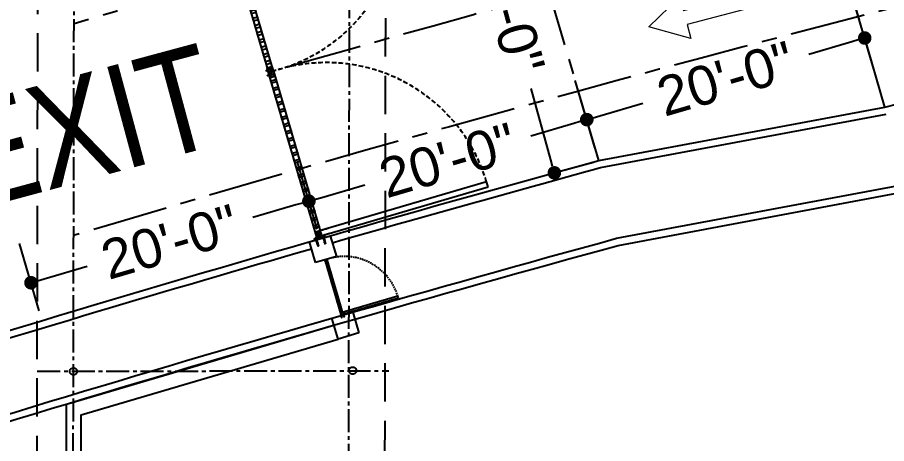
# Model space of a CAD drawing. Header units: inches. Extents: x -48022 to 80112, y -8164 to 5118.
# Drawn here: x 55471 to 56191, y -613 to -260 of the extents above; entities that cross this region are included whole.
import ezdxf

# ---------------------------------------------------------------- set-up
doc = ezdxf.new("R2010")
doc.units = ezdxf.units.IN
doc.header["$LTSCALE"] = 10
doc.header["$PDMODE"] = 32
for name, pattern in [('Amconstr', [9999, 9999, 0]), ('CENTER', [2, 1.25, -0.25, 0.25, -0.25]), ('CENTER2', [28.575, 19.05, -3.175, 3.175, -3.175]), ('HIDDEN', [9.525, 6.35, -3.175]), ('HIDDEN2', [0.1875, 0.125, -0.0625])]:
    doc.linetypes.add(name, pattern=pattern)
for name, color, linetype in [('03--GRID', 8, 'CENTER2'), ('1_DIM', 1, 'Continuous'), ('1_TEXT', 3, 'Continuous'), ('CKS_PROPERTY LINE', 5, 'Continuous'), ('F--BLOCKWALL-3', 4, 'Continuous'), ('MS GATE', 1, 'Continuous'), ('PLOT LINE', 3, 'Continuous'), ('ROAD CL', 251, 'CENTER'), ('roads & footpath', 161, 'Continuous')]:
    doc.layers.add(name, color=color, linetype=linetype)
doc.layers.add('07--DIM-3', color=3, linetype='Continuous', lineweight=35)
doc.layers.add('1_CAR', color=1, linetype='Continuous', lineweight=0)
doc.styles.add('ARC_IMP 001 1_1', font='ARIALN.TTF', dxfattribs={"height": 0.078125})
doc.styles.get("Standard").update_dxf_attribs({"font": 'sanss___.ttf'})
doc.styles.add('TIME NEW', font='times.ttf')
doc.dimstyles.new('Copy of Dim 1-32', dxfattribs={"dimtxt": 120, "dimasz": 96, "dimexe": 96, "dimexo": 96, "dimgap": 24, "dimtad": 1, "dimdec": 0, "dimzin": 3, "dimdsep": 46, "dimlunit": 4, "dimtxsty": 'TIME NEW', "dimblk": 'ARCHTICK', "dimcen": 24, "dimdle": 96, "dimclrd": 1, "dimclre": 1, "dimclrt": 3, "dimadec": 0, "dimazin": 0, "dimtfac": 1, "dimtdec": 0, "dimtofl": 0, "dimtmove": 0, "dimatfit": 3, "dimfxl": 0, "dimtolj": 1, "dimtzin": 0, "dimarcsym": 0})
doc.dimstyles.new('STANDARD_WS', dxfattribs={"dimscale": 180, "dimtxt": 0.18, "dimasz": 0.0625, "dimexe": 0.1875, "dimexo": 0.0625, "dimgap": 0.09375, "dimtad": 0, "dimdec": 0, "dimzin": 3, "dimdsep": 46, "dimlunit": 4, "dimtxsty": 'Standard', "dimblk": 'DOT', "dimcen": 0.09375, "dimadec": 3, "dimazin": 0, "dimtfac": 1, "dimtdec": 0, "dimtofl": 0, "dimtmove": 1, "dimatfit": 3, "dimldrblk": 'CLOSED', "dimfxl": 0, "dimfrac": 2, "dimtolj": 1, "dimtzin": 3, "dimarcsym": 0})

# ---------------------------------------------------------------- blocks, each defined once
blk = doc.blocks.new('_ArchTick')
at = {"color": 0, "const_width": 0.15}
blk.add_lwpolyline([(-0.5, -0.5), (0.5, 0.5)], dxfattribs=at)
blk = doc.blocks.new('*D18')
at = {"layer": '07--DIM-3', "color": 1, "linetype": 'Amconstr', "lineweight": -2, "transparency": 16777216}
for p, q in [((54492.95, 2635.08), (54483.29, -2985.51)), ((55421.19, 2537.49), (54396.78, 2539.25)), ((55411.86, -2891.1), (54387.45, -2889.34))]:
    blk.add_line(p, q, dxfattribs=at)
at = {"layer": 'Defpoints', "color": 0, "linetype": 'Amconstr', "transparency": 16777216}
for p in [(55517.19, 2537.32), (54483.45, -2889.51), (55507.85, -2891.27)]:
    blk.add_point(p, dxfattribs=at)
at = {"layer": '07--DIM-3', "color": 1, "linetype": 'Amconstr', "lineweight": -2, "transparency": 16777216, "xscale": 96, "yscale": 96, "zscale": 96}
for p, rotation in [((54492.78, 2539.08), 89.9015060500489), ((54483.45, -2889.51), 269.9015060500489)]:
    blk.add_blockref('_ArchTick', p, dxfattribs=dict(at, rotation=rotation))
at = {"layer": '07--DIM-3', "color": 3, "linetype": 'Amconstr', "lineweight": 25, "transparency": 16777216, "insert": (54403.08, -175.07), "char_height": 120, "attachment_point": 5, "rotation": 89.90151, "style": 'TIME NEW'}
blk.add_mtext('\\A1;452\'-5"', dxfattribs=at)
blk = doc.blocks.new('admin enlclave road')
at = {"layer": 'CKS_PROPERTY LINE'}
blk.add_arc((-54496.701, -13976.771), 99369.167, 4.94325889, 5.02077027, dxfattribs=at)
blk.add_arc((-54496.701, -13976.771), 99369.167, 4.94325889, 5.02077027, dxfattribs=at)
blk = doc.blocks.new('A$C20319cff')
at = {"layer": 'MS GATE'}
for p, q in [((5.18, 145.57), (6.24, 145.57)), ((147.12, 149.07), (147.16, 148.95)), ((147.16, 148.95), (147.12, 148.81))]:
    blk.add_line(p, q, dxfattribs=at)
for points in [[(1.28, 148.95), (0, 148.95), (0, 148.95)], [(0, 148.95), (0, 148.43), (0, 148.43)], [(1.28, 148.43), (0, 148.43), (0, 148.43)], [(1.28, 149.14), (1.28, 148.79), (1.28, 148.79)], [(2.29, 149.05), (1.28, 149.14), (1.28, 149.14)], [(1.28, 148.59), (2.29, 148.68), (1.28, 148.79)], [(1.28, 148.59), (1.28, 148.21), (2.29, 148.31)], [(3.31, 149.05), (3.31, 148.31), (2.29, 148.31)], [(3.31, 149.05), (2.29, 149.05), (2.29, 149.05)], [(5.18, 148.95), (3.31, 148.95), (3.31, 148.95)], [(5.18, 148.43), (3.31, 148.43), (3.31, 148.43)], [(6.24, 149.37), (6.76, 149.37), (6.76, 149.37)], [(6.24, 148.97), (6.24, 149.37), (6.24, 149.37)], [(6.24, 148.97), (6.76, 148.97), (6.76, 148.97)], [(6.76, 148.95), (6.24, 148.95), (6.24, 148.95)], [(6.76, 148.43), (6.24, 148.43), (6.24, 148.43)], [(6.24, 148), (6.24, 148.38), (6.24, 148.38)], [(6.24, 148.38), (6.76, 148.38), (6.76, 148.38)], [(6.24, 148), (6.76, 148), (6.76, 148)], [(6.35, 148.95), (6.35, 148.97), (6.35, 148.97)], [(6.35, 148.38), (6.35, 148.43), (6.35, 148.43)], [(6.76, 148), (6.76, 149.37), (6.76, 149.37)], [(7.01, 148.95), (6.76, 148.95), (6.76, 148.95)], [(7.01, 148.43), (6.76, 148.43), (6.76, 148.43)], [(7.01, 148.43), (7.01, 148.95), (7.01, 148.95)], [(7.26, 147.64), (7.26, 146.16), (7.26, 146.16)], [(8.95, 147.64), (7.26, 147.64), (7.26, 147.64)], [(7.26, 145.37), (7.26, 143.8), (7.26, 143.8)], [(11.44, 146.16), (11.44, 147.64), (9.74, 147.64)], [(11.44, 143.8), (11.44, 145.37), (11.44, 145.37)], [(146.25, 145.37), (146.22, 145.57), (146.25, 145.78)], [(147.09, 148.68), (146.71, 148.68), (146.71, 148.68)], [(146.71, 146.19), (146.71, 148.68), (146.71, 148.68)], [(147.09, 146.17), (147.09, 148.68), (147.09, 148.68)], [(147.4, 145.94), (147.48, 145.78), (147.53, 145.57)], [(147.53, 145.57), (147.48, 145.37), (147.4, 145.19)], [(1.28, 142.7), (0, 142.7), (0, 142.7)], [(0, 142.19), (0, 142.7), (0, 142.7)], [(1.28, 142.19), (0, 142.19), (0, 142.19)], [(1.28, 142.9), (1.28, 142.55), (1.28, 142.55)], [(2.29, 142.82), (1.28, 142.9), (1.28, 142.9)], [(1.28, 142.34), (2.29, 142.44), (1.28, 142.55)], [(1.28, 142.34), (1.28, 141.98), (2.29, 142.09)], [(3.31, 142.82), (3.31, 142.09), (2.29, 142.09)], [(3.31, 142.82), (2.29, 142.82), (2.29, 142.82)], [(5.18, 142.7), (3.31, 142.7), (3.31, 142.7)], [(5.18, 142.19), (3.31, 142.19), (3.31, 142.19)], [(6.24, 143.11), (6.24, 142.74), (6.24, 142.74)], [(6.24, 143.11), (6.76, 143.11), (6.76, 143.11)], [(6.24, 142.74), (6.76, 142.74), (6.76, 142.74)], [(6.76, 142.7), (6.24, 142.7), (6.24, 142.7)], [(6.76, 142.19), (6.24, 142.19), (6.24, 142.19)], [(6.24, 142.14), (6.76, 142.14), (6.76, 142.14)], [(6.24, 142.14), (6.24, 141.76), (6.24, 141.76)], [(6.24, 141.76), (6.76, 141.76), (6.76, 141.76)], [(6.35, 142.74), (6.35, 142.7), (6.35, 142.7)], [(6.35, 142.19), (6.35, 142.14), (6.35, 142.14)], [(6.76, 143.11), (6.76, 141.76), (6.76, 141.76)], [(7.01, 142.7), (6.76, 142.7), (6.76, 142.7)], [(7.01, 142.19), (6.76, 142.19), (6.76, 142.19)], [(7.01, 142.7), (7.01, 142.19), (7.01, 142.19)], [(7.26, 143.03), (7.26, 141.47), (7.26, 141.47)], [(7.26, 140.7), (7.26, 139.12), (7.26, 139.12)], [(7.26, 138.34), (7.26, 136.78), (7.26, 136.78)], [(11.44, 141.47), (11.44, 143.03), (11.44, 143.03)], [(11.44, 139.12), (11.44, 140.7), (11.44, 140.7)], [(11.44, 136.78), (11.44, 138.34), (11.44, 138.34)]]:
    blk.add_lwpolyline(points, dxfattribs=at)
for points in [[(6.24, 140.89), (6.24, 150.24), (5.18, 150.24), (5.18, 140.89)], [(6.24, 144), (6.24, 147.11), (11.44, 147.11), (11.44, 144)], [(7.26, 147.64), (7.26, 143.48), (11.44, 143.48), (11.44, 147.64)], [(148.93, 143.48), (7.26, 143.48), (7.26, 147.64), (148.93, 147.64)], [(7.26, 0), (11.44, 0), (11.44, 144), (7.26, 144)], [(8.51, 145.57), (8.49, 145.52), (8.44, 145.5), (8.37, 145.52), (8.36, 145.57), (8.37, 145.63), (8.44, 145.65), (8.49, 145.63)], [(8.51, 145.57), (8.49, 145.52), (8.44, 145.5), (8.39, 145.52), (8.37, 145.57), (8.39, 145.6), (8.44, 145.63), (8.49, 145.6)], [(8.69, 146.09), (8.67, 146.04), (8.61, 146.03), (8.57, 146.04), (8.54, 146.09), (8.57, 146.16), (8.61, 146.17), (8.67, 146.16)], [(8.67, 146.09), (8.65, 146.06), (8.61, 146.04), (8.57, 146.06), (8.54, 146.09), (8.57, 146.12), (8.61, 146.16), (8.65, 146.12)], [(8.69, 145.04), (8.67, 144.97), (8.61, 144.96), (8.57, 144.97), (8.54, 145.04), (8.57, 145.07), (8.61, 145.1), (8.67, 145.07)], [(8.67, 145.04), (8.65, 144.99), (8.61, 144.97), (8.57, 144.99), (8.54, 145.04), (8.57, 145.07), (8.65, 145.07)], [(9.13, 146.42), (9.12, 146.39), (9.07, 146.36), (9.02, 146.39), (8.98, 146.42), (9.02, 146.49), (9.07, 146.5), (9.12, 146.49)], [(9.13, 144.69), (9.12, 144.66), (9.07, 144.63), (9.02, 144.66), (8.98, 144.69), (9.02, 144.74), (9.07, 144.78), (9.12, 144.74)], [(9.12, 146.42), (9.12, 146.39), (9.07, 146.36), (9.03, 146.39), (9.02, 146.42), (9.03, 146.47), (9.07, 146.49), (9.12, 146.47)], [(9.12, 144.69), (9.12, 144.66), (9.07, 144.63), (9.03, 144.66), (9.02, 144.69), (9.03, 144.74), (9.07, 144.76), (9.12, 144.74)], [(9.71, 146.42), (9.69, 146.39), (9.63, 146.36), (9.58, 146.39), (9.56, 146.42), (9.58, 146.49), (9.63, 146.5), (9.69, 146.49)], [(9.71, 144.69), (9.69, 144.66), (9.63, 144.63), (9.58, 144.66), (9.56, 144.69), (9.58, 144.74), (9.63, 144.78), (9.69, 144.74)], [(9.69, 146.42), (9.66, 146.39), (9.63, 146.36), (9.58, 146.39), (9.58, 146.47), (9.63, 146.49), (9.66, 146.47)], [(9.69, 144.69), (9.66, 144.66), (9.63, 144.63), (9.58, 144.66), (9.58, 144.74), (9.63, 144.76), (9.66, 144.74)], [(10.15, 146.09), (10.12, 146.04), (10.09, 146.03), (10.02, 146.04), (10, 146.09), (10.02, 146.16), (10.09, 146.17), (10.12, 146.16)], [(10.15, 145.04), (10.12, 144.97), (10.09, 144.96), (10.02, 144.97), (10, 145.04), (10.02, 145.07), (10.09, 145.1), (10.12, 145.07)], [(10.15, 146.09), (10.12, 146.06), (10.09, 146.04), (10.04, 146.06), (10.02, 146.09), (10.04, 146.12), (10.09, 146.16), (10.12, 146.12)], [(10.15, 145.04), (10.12, 144.99), (10.09, 144.97), (10.04, 144.99), (10.02, 145.04), (10.04, 145.07), (10.12, 145.07)], [(10.33, 145.57), (10.32, 145.52), (10.25, 145.5), (10.22, 145.52), (10.18, 145.57), (10.22, 145.63), (10.25, 145.65), (10.32, 145.63)], [(10.32, 145.57), (10.3, 145.52), (10.25, 145.5), (10.22, 145.52), (10.18, 145.57), (10.22, 145.6), (10.25, 145.63), (10.3, 145.6)], [(14.92, 143.48), (14.92, 147.64), (17.01, 147.64), (17.01, 143.48)], [(21.16, 143.48), (21.16, 147.64), (23.25, 147.64), (23.25, 143.48)], [(27.4, 143.48), (27.4, 147.64), (29.48, 147.64), (29.48, 143.48)], [(33.65, 143.48), (33.65, 147.64), (35.72, 147.64), (35.72, 143.48)], [(39.88, 143.48), (39.88, 147.64), (41.97, 147.64), (41.97, 143.48)], [(46.12, 143.48), (46.12, 147.64), (48.21, 147.64), (48.21, 143.48)], [(52.36, 143.48), (52.36, 147.64), (54.45, 147.64), (54.45, 143.48)], [(58.61, 143.48), (58.61, 147.64), (60.66, 147.64), (60.66, 143.48)], [(64.84, 143.48), (64.84, 147.64), (66.93, 147.64), (66.93, 143.48)], [(71.08, 143.48), (71.08, 147.64), (73.15, 147.64), (73.15, 143.48)], [(77.32, 143.48), (77.32, 147.64), (79.39, 147.64), (79.39, 143.48)], [(83.57, 143.48), (83.57, 147.64), (85.62, 147.64), (85.62, 143.48)], [(89.8, 143.48), (89.8, 147.64), (91.88, 147.64), (91.88, 143.48)], [(96.04, 143.48), (96.04, 147.64), (98.11, 147.64), (98.11, 143.48)], [(102.26, 143.48), (102.26, 147.64), (104.35, 147.64), (104.35, 143.48)], [(108.53, 143.48), (108.53, 147.64), (110.58, 147.64), (110.58, 143.48)], [(114.75, 143.48), (114.75, 147.64), (116.84, 147.64), (116.84, 143.48)], [(120.98, 143.48), (120.98, 147.64), (123.07, 147.64), (123.07, 143.48)], [(127.22, 143.48), (127.22, 147.64), (129.31, 147.64), (129.31, 143.48)], [(133.47, 143.48), (133.47, 147.64), (135.55, 147.64), (135.55, 143.48)], [(139.71, 143.48), (139.71, 147.64), (141.8, 147.64), (141.8, 143.48)], [(144.79, 147.64), (144.79, 143.48), (148.93, 143.48), (148.93, 147.64)], [(145.05, 147.38), (145.05, 143.76), (148.69, 143.76), (148.69, 147.38)]]:
    blk.add_lwpolyline(points, close=True, dxfattribs=at)
at = {"layer": 'MS GATE', "linetype": 'HIDDEN2', "ltscale": 3}
blk.add_arc((10.54, 138.48), 138.48, 270.36886, 2.06885, dxfattribs=at)
at = {"layer": 'MS GATE'}
for points in [[(146.25, 145.78), (146.48, 146.27), (147.06, 146.36), (147.4, 145.94)], [(147.4, 145.19), (147.06, 144.76), (146.45, 144.86), (146.25, 145.37)], [(147.12, 148.81), (146.48, 148.3), (146.48, 149.6), (147.12, 149.07)]]:
    blk.add_open_spline(points, degree=3, dxfattribs=at)
blk = doc.blocks.new('*U133')
at = {"layer": '1_CAR'}
for points in [[(310.85, 51.37), (358.84, 50.16), (359.14, 62.16), (389.85, 43.38), (358.24, 26.17), (358.54, 38.16), (310.55, 39.37)], [(390.06, -58.66), (342.08, -57.45), (341.78, -69.45), (311.06, -50.67), (342.68, -33.46), (342.38, -45.46), (390.36, -46.66)]]:
    blk.add_lwpolyline(points, close=True, dxfattribs=at)
blk = doc.blocks.new('*U134')
at = {"color": 0, "linetype": 'ByBlock', "lineweight": -2, "transparency": 16777216, "rotation": 16.02525740568267}
blk.add_blockref('*U133', (55681.42, -304.94), dxfattribs=at)
blk = doc.blocks.new('_Dot')
at = {"color": 0, "linetype": 'ByBlock', "lineweight": -2}
blk.add_line((-0.5, 0), (-1, 0), dxfattribs=at)
at = {"color": 0, "linetype": 'ByBlock', "const_width": 0.5}
blk.add_lwpolyline([(-0.25, 0, 1), (0.25, 0, 1)], format="xyb", close=True, dxfattribs=at)
blk = doc.blocks.new('*D135')
at = {"layer": '1_DIM', "color": 0, "lineweight": -2, "transparency": 16777216}
for p, q in [((56139.54, -12.61), (56117.74, -18.19)), ((56153.23, -20.72), (56172.85, -97.39)), ((56227.98, -312.81), (56208.36, -236.14)), ((56219.87, -326.49), (56198.07, -332.07))]:
    blk.add_line(p, q, dxfattribs=at)
at = {"layer": 'Defpoints', "color": 0, "transparency": 16777216}
for p in [(56150.44, -9.82), (56230.77, -323.7), (56230.77, -323.7)]:
    blk.add_point(p, dxfattribs=at)
at = {"layer": '1_DIM', "color": 0, "lineweight": -2, "transparency": 16777216, "xscale": 11.25, "yscale": 11.25, "zscale": 11.25}
for p, rotation in [((56150.44, -9.82), 104.3553419814786), ((56230.77, -323.7), 284.3553419814786)]:
    blk.add_blockref('_Dot', p, dxfattribs=dict(at, rotation=rotation))
at = {"layer": '1_DIM', "color": 0, "transparency": 16777216, "insert": (56190.6, -166.76), "char_height": 32.4, "attachment_point": 5, "rotation": 284.35534}
blk.add_mtext('\\A1;27\'-0"', dxfattribs=at)
blk = doc.blocks.new('_Closed')
at = {"color": 0, "linetype": 'ByBlock', "lineweight": -2}
for p, q in [((-1, 0.167), (0, 0)), ((-1, 0.167), (-1, -0.167)), ((0, 0), (-1, -0.167)), ((0, 0), (-1, 0))]:
    blk.add_line(p, q, dxfattribs=at)
blk = doc.blocks.new('*D136')
at = {"layer": '1_DIM', "color": 0, "lineweight": -2, "transparency": 16777216}
for p, q in [((55834.15, -112.44), (55871.96, -102.01)), ((55842.41, -121.83), (55858.68, -180.77)), ((55913.03, -377.76), (55896.77, -318.83)), ((55910.75, -390.06), (55948.56, -379.63))]:
    blk.add_line(p, q, dxfattribs=at)
at = {"layer": 'Defpoints', "color": 0, "transparency": 16777216}
for p in [(55823.3, -115.43), (55916.03, -388.61), (55899.91, -393.06)]:
    blk.add_point(p, dxfattribs=at)
at = {"layer": '1_DIM', "color": 0, "lineweight": -2, "transparency": 16777216, "xscale": 11.25, "yscale": 11.25, "zscale": 11.25}
for p, rotation in [((55839.42, -110.99), 105.4257756666035), ((55916.03, -388.61), 285.4257756666034)]:
    blk.add_blockref('_Dot', p, dxfattribs=dict(at, rotation=rotation))
at = {"layer": '1_DIM', "color": 0, "transparency": 16777216, "insert": (55877.72, -249.8), "char_height": 32.4, "attachment_point": 5, "rotation": 285.42578}
blk.add_mtext('\\A1;24\'-0"', dxfattribs=at)
blk = doc.blocks.new('*D190')
at = {"layer": '1_DIM', "color": 0, "lineweight": -2, "transparency": 16777216}
for p, q in [((56180.01, -300.1), (56163.72, -244.56)), ((56162.42, -280.12), (56126.78, -290.57)), ((55949.71, -367.66), (55933.42, -312.12)), ((55953.72, -341.34), (55989.36, -330.89))]:
    blk.add_line(p, q, dxfattribs=at)
at = {"layer": 'Defpoints', "color": 0, "transparency": 16777216}
for p in [(56173.22, -276.95), (56183.18, -310.9), (55952.88, -378.46)]:
    blk.add_point(p, dxfattribs=at)
at = {"layer": '1_DIM', "color": 0, "lineweight": -2, "transparency": 16777216, "xscale": 11.25, "yscale": 11.25, "zscale": 11.25}
for p, rotation in [((56173.22, -276.95), 16.34914933305047), ((55942.92, -344.51), 196.3491493330504)]:
    blk.add_blockref('_Dot', p, dxfattribs=dict(at, rotation=rotation))
at = {"layer": '1_DIM', "color": 0, "transparency": 16777216, "insert": (56058.07, -310.73), "char_height": 32.4, "attachment_point": 5, "rotation": 16.34915}
blk.add_mtext('\\A1;20\'-0"', dxfattribs=at)
blk = doc.blocks.new('*D191')
at = {"layer": '1_DIM', "color": 0, "lineweight": -2, "transparency": 16777216}
for p, q in [((55949.71, -367.66), (55933.42, -312.12)), ((55932.13, -347.67), (55896.49, -358.13)), ((55719.42, -435.22), (55703.13, -379.68)), ((55723.42, -408.9), (55759.06, -398.44))]:
    blk.add_line(p, q, dxfattribs=at)
at = {"layer": 'Defpoints', "color": 0, "transparency": 16777216}
for p in [(55952.88, -378.46), (55712.63, -412.06), (55722.58, -446.01)]:
    blk.add_point(p, dxfattribs=at)
at = {"layer": '1_DIM', "color": 0, "lineweight": -2, "transparency": 16777216, "xscale": 11.25, "yscale": 11.25, "zscale": 11.25}
for p, rotation in [((55942.92, -344.51), 16.34914933308021), ((55712.63, -412.06), 196.3491493330802)]:
    blk.add_blockref('_Dot', p, dxfattribs=dict(at, rotation=rotation))
at = {"layer": '1_DIM', "color": 0, "transparency": 16777216, "insert": (55827.77, -378.29), "char_height": 32.4, "attachment_point": 5, "rotation": 16.34915}
blk.add_mtext('\\A1;20\'-0"', dxfattribs=at)
blk = doc.blocks.new('*D192')
at = {"layer": '1_DIM', "color": 0, "lineweight": -2, "transparency": 16777216}
for p, q in [((55719.42, -435.22), (55703.13, -379.68)), ((55701.83, -415.23), (55666.19, -425.69)), ((55489.12, -502.78), (55472.83, -447.24)), ((55493.13, -476.46), (55528.77, -466))]:
    blk.add_line(p, q, dxfattribs=at)
at = {"layer": 'Defpoints', "color": 0, "transparency": 16777216}
for p in [(55712.63, -412.06), (55722.58, -446.01), (55492.29, -513.57)]:
    blk.add_point(p, dxfattribs=at)
at = {"layer": '1_DIM', "color": 0, "lineweight": -2, "transparency": 16777216, "xscale": 11.25, "yscale": 11.25, "zscale": 11.25}
for p, rotation in [((55712.63, -412.06), 16.3491493330109), ((55482.33, -479.62), 196.3491493330109)]:
    blk.add_blockref('_Dot', p, dxfattribs=dict(at, rotation=rotation))
at = {"layer": '1_DIM', "color": 0, "transparency": 16777216, "insert": (55597.48, -445.84), "char_height": 32.4, "attachment_point": 5, "rotation": 16.34915}
blk.add_mtext('\\A1;20\'-0"', dxfattribs=at)

msp = doc.modelspace()

# ---------------------------------------------------------------- linework, layer by layer
at = {"layer": '03--GRID', "ltscale": 0.1}
for p, q in [((55747.07, 358.59), (55745.11, -781.41)), ((55487.5, -552.97), (55778.92, -552.46))]:
    msp.add_line(p, q, dxfattribs=at)
msp.add_lwpolyline([(55517.14, -766.02), (55519.07, 358.98)], dxfattribs=at)
at = {"layer": 'F--BLOCKWALL-3', "linetype": 'HIDDEN', "lineweight": 25, "ltscale": 0.5}
msp.add_lwpolyline([(55777.07, 358.53), (55775.11, -781.46), (55487.11, -780.97), (55489.07, 359.03)], close=True, dxfattribs=at)
at = {"layer": 'F--BLOCKWALL-3', "linetype": 'Amconstr', "lineweight": 25}
for points in [[(55718.18, -462.98), (55713.11, -445.71), (55730.39, -440.64), (55735.45, -457.91)], [(55736.76, -526.31), (55731.69, -509.04), (55748.97, -503.97), (55754.03, -521.24)]]:
    msp.add_lwpolyline(points, close=True, dxfattribs=at)
for centre in [(55517.5, -553.02), (55748.92, -552.41)]:
    msp.add_circle(centre, 3, dxfattribs=at)
at = {"layer": 'PLOT LINE'}
for points in [[(55507.85, -2891.27), (55511.83, -580.18), (55733.38, -514.79, -0.001731)], [(55519.89, -2870.99), (55523.81, -589.1), (55736.76, -526.31, -0.001731)]]:
    msp.add_lwpolyline(points, format="xyb", dxfattribs=at)
at = {"layer": 'ROAD CL', "ltscale": 5}
for p, q in [((56189.97, -334.08), (56098.76, -23.13)), ((55952.88, -378.46), (55871.78, -101.99))]:
    msp.add_line(p, q, dxfattribs=at)
at = {"layer": 'ROAD CL', "color": 1, "ltscale": 5}
for points in [[(68746.23, 3597.42), (67790.29, -328.87, -0.345872), (67452.17, -594.54), (67063.87, -594.54, -0.265797), (66763.9, -422.96, 0.401109), (66077.79, -228.46, -0.200782), (65810.22, -252.71, 0.02301), (64627.8, 61.7, 0.126482), (55518, -265.08)], [(55517.7, -440.43, -0.127208), (64593.65, -102.8, -0.187226), (65700.19, -781.38, 0.079949), (66064.65, -1133.43, -0.270065), (66247.12, -1446.61), (66247.12, -1896.11)]]:
    msp.add_lwpolyline(points, format="xyb", dxfattribs=at)
msp.add_arc((60707.91, -17805.29), 18207.9, 78.092845, 106.025257, dxfattribs=at)
at = {"layer": 'roads & footpath'}
for points in [[(56189.97, -334.08, -0.119098), (64665.4, -198.62, -0.20744), (65768.53, -1002.89, 0.151135), (66044.45, -1258.17, -0.2887), (66175.12, -1465.62), (66175.12, -2004.01, -0.414091), (65944.95, -2234.28)], [(55014.01, -779.29, -0.323578), (55059.31, -716.62, -0.013071), (55967.67, -442.84), (56204.33, -398.54, -0.10569), (63713.76, -78.55), (63336.43, -662.5), (63820.22, -975.11), (64325.53, -193.1, -0.004624), (64650.94, -263.02, -0.207356), (65711.38, -1035.91, 0.151144), (66015.95, -1317.7, -0.2887), (66109.12, -1465.62), (66109.12, -1767.31)], [(55020.01, -779.29, -0.323578), (55061.19, -722.32, -0.013068), (55969.01, -448.69), (56205.63, -404.4, -0.105565), (63703.78, -82.95), (63328.14, -664.28), (63822, -983.4), (64328.35, -199.8, -0.004567), (64649.63, -268.87, -0.207352), (65706.2, -1038.93, 0.151135), (66013.36, -1323.11, -0.2887), (66103.12, -1465.62), (66103.12, -1749.31)], [(54882.99, -74.64, 0.526511), (55184.99, -304.05, -0.00957), (55875.22, -101.05), (56098.76, -23.13)], [(54888.98, -74.93, 0.526571), (55183.15, -298.34, -0.006239), (55630.34, -163.55, -0.006287)], [(54844.55, -873.38, -0.309758), (55001.68, -666.2, -0.013647), (55952.88, -378.46), (56189.97, -334.08)], [(55732.09, -446.45, -0.003191), (55954.22, -384.31), (56191.08, -339.97)], [(54850.54, -873.67, -0.309758), (55003.57, -671.89, -0.010203), (55714.79, -451.42, -0.010252)]]:
    msp.add_lwpolyline(points, format="xyb", dxfattribs=at)

# ---------------------------------------------------------------- block references
msp.add_blockref('*U134', (0, 0))
at = {"layer": 'MS GATE', "linetype": 'Amconstr', "lineweight": 25, "xscale": 42.66674600251998, "yscale": 42.66674600251998, "zscale": 42.66674600251998, "rotation": 352.174150691152}
msp.add_blockref('admin enlclave road', (-1794383.54, 484490.75), dxfattribs=at)
at = {"layer": 'MS GATE'}
for p, xscale, yscale, zscale, rotation in [((55779.14, -120.8), -1.001736874494447, 1.001736874494447, 1.001736874494447, 106.3458702936749), ((55863.13, -407.1), 1.001736874494447, 1.001736874494447, 1.001736874494447, 106.352428372456), ((55787.43, -494.5), 0.3339130475163297, 0.3339130475163297, 0.3339130475163297, 106.3363755095343)]:
    msp.add_blockref('A$C20319cff', p, dxfattribs=dict(at, xscale=xscale, yscale=yscale, zscale=zscale, rotation=rotation))

# ---------------------------------------------------------------- texts
at = {"layer": '1_TEXT', "style": 'ARC_IMP 001 1_1'}
msp.add_text('EXIT', height=86.069, rotation=15.06797, dxfattribs=at).set_placement((55432.2, -420.53))

# ---------------------------------------------------------------- dimensions: what is measured, and where the dimension line sits
at = {"layer": '07--DIM-3', "linetype": 'Amconstr', "lineweight": 25}
dim = msp.add_aligned_dim(p1=(55517.19, 2537.32), p2=(55507.85, -2891.27), distance=-1024.41, dimstyle='Copy of Dim 1-32', dxfattribs=at)
dim.commit()
dim.dimension.update_dxf_attribs({"geometry": '*D18', "text_midpoint": (54403.08, -175.07)})
at = {"layer": '1_DIM'}
for p1, p2, distance, picture, middle in [((56150.44, -9.82), (56230.77, -323.7), 0, '*D135', (56190.6, -166.76)), ((55823.3, -115.43), (55899.91, -393.06), 16.72, '*D136', (55877.72, -249.8)), ((55952.88, -378.46), (56183.18, -310.9), 35.38, '*D190', (56058.07, -310.73)), ((55952.88, -378.46), (55722.58, -446.01), -35.38, '*D191', (55827.77, -378.29)), ((55492.29, -513.57), (55722.58, -446.01), 35.38, '*D192', (55597.48, -445.84))]:
    dim = msp.add_aligned_dim(p1=p1, p2=p2, distance=distance, dimstyle='STANDARD_WS', dxfattribs=at)
    dim.commit()
    dim.dimension.update_dxf_attribs({"geometry": picture, "text_midpoint": middle})

doc.saveas('drawing.dxf')
